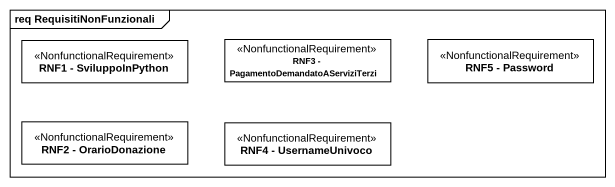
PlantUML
@startuml
mainframe req RequisitiNonFunzionali
hide circle
hide empty members
class "RNF1 - SviluppoInPython" as RNF1_SviluppoInPython <<NonfunctionalRequirement>>
class "RNF3 - PagamentoDemandatoAServiziTerzi" as RNF3_PagamentoDemandatoAServ <<NonfunctionalRequirement>>
class "RNF5 - Password" as RNF5_Password <<NonfunctionalRequirement>>
class "RNF2 - OrarioDonazione" as RNF2_OrarioDonazione <<NonfunctionalRequirement>>
class "RNF4 - UsernameUnivoco" as RNF4_UsernameUnivoco <<NonfunctionalRequirement>>
@enduml
